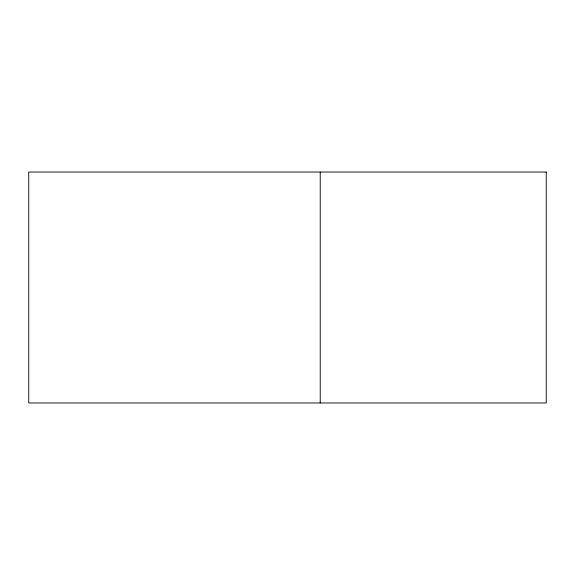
<?xml version="1.0" encoding="UTF-8"?>
<svg xmlns="http://www.w3.org/2000/svg" width="575" height="575" viewBox="0 0 575 575"><rect width="100%" height="100%" fill="white"/><g stroke="black" fill="none" stroke-linecap="round" stroke-linejoin="round"><path stroke-width="0.86" d="M320.232 172.026L320.232 402.974M546.25 172.026L28.75 172.026L28.75 402.974L546.25 402.974L546.25 172.026"/></g></svg>
